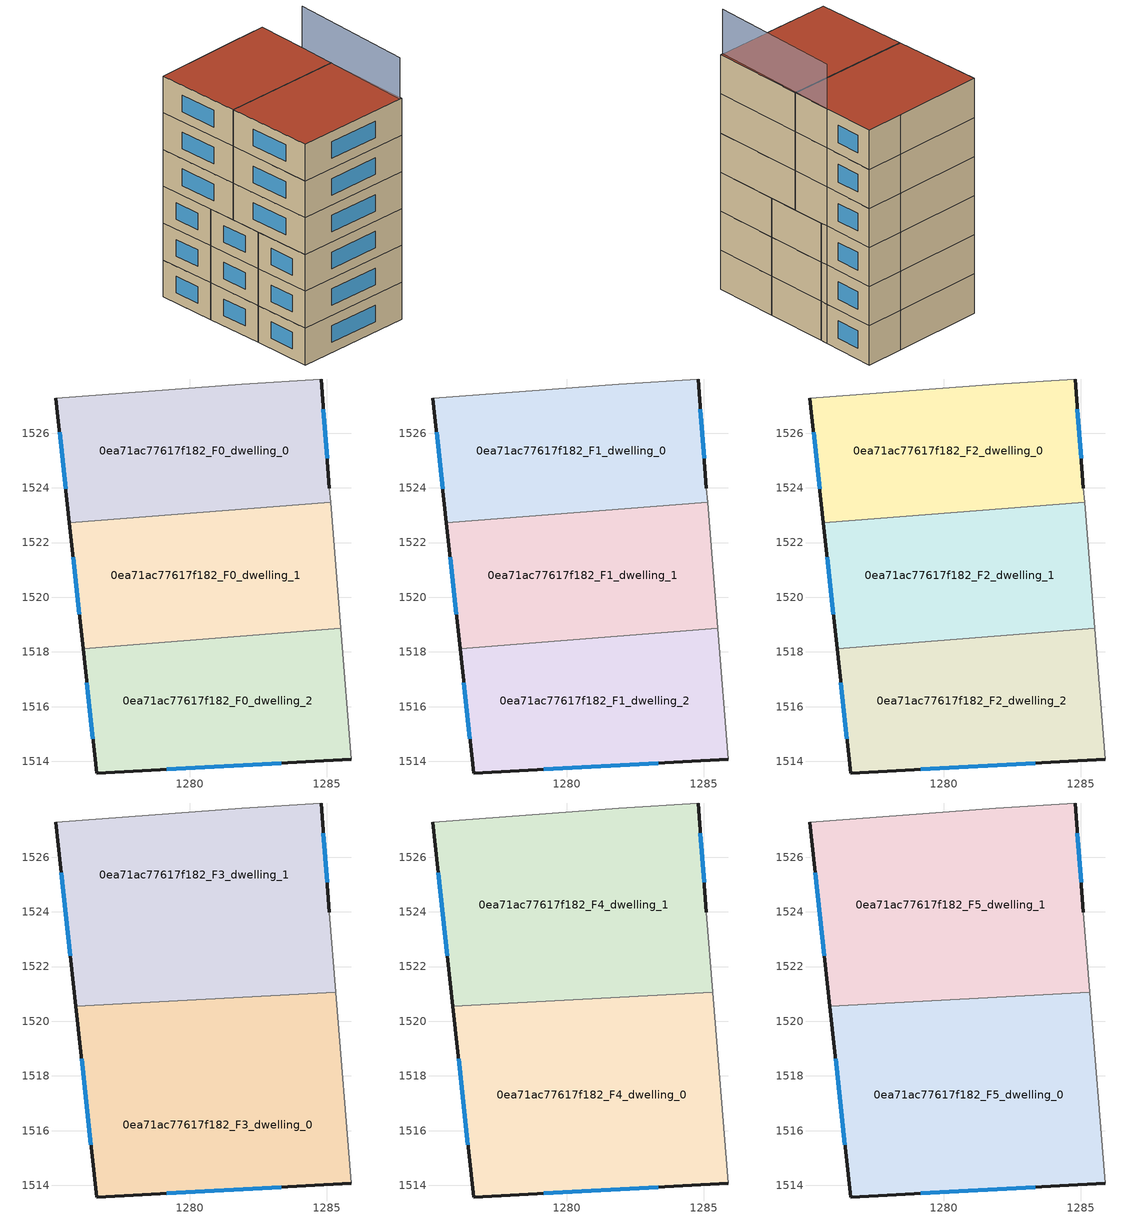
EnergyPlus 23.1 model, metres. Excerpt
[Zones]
0ea71ac77617f182_F0_dwelling_0
 floor ground (EU_floor_Construction): 1284.8,1527.98 1285.1,1523.98 1285.14,1523.47 1275.59,1522.72 1275.09,1527.28 1281.9,1527.78 z0
 wall outside (EU_wall_Construction): 1275.09,1527.28 1275.59,1522.72 / 1285.1,1523.98 1284.8,1527.98 z0:3
 wall to 0ea71ac77617f182_F0_dwelling_1 (EU_wall_Construction): 1275.59,1522.72 1285.14,1523.47 z0:3
 wall adiabatic (EU_wall_Construction): 1284.8,1527.98 1281.9,1527.78 1275.09,1527.28 / 1285.14,1523.47 1285.1,1523.98 z0:3
 window (EU_Window_Construction): 1275.23,1526.03 1275.46,1523.98 / 1285.02,1525.08 1284.88,1526.88 z0.83:2.17
0ea71ac77617f182_F0_dwelling_1
 floor ground (EU_floor_Construction): 1285.14,1523.47 1285.51,1518.86 1276.09,1518.12 1275.59,1522.72 z0
 wall outside (EU_wall_Construction): 1275.59,1522.72 1276.09,1518.12 z0:3
 wall adiabatic (EU_wall_Construction): 1285.51,1518.86 1285.14,1523.47 z0:3
 wall to 0ea71ac77617f182_F0_dwelling_2 (EU_wall_Construction): 1276.09,1518.12 1285.51,1518.86 z0:3
 window (EU_Window_Construction): 1275.73,1521.45 1275.96,1519.39 z0.83:2.17
0ea71ac77617f182_F0_dwelling_2
 floor ground (EU_floor_Construction): 1285.51,1518.86 1285.9,1514.07 1276.59,1513.57 1276.09,1518.12 z0
 wall outside (EU_wall_Construction): 1276.09,1518.12 1276.59,1513.57 1285.9,1514.07 z0:3
 wall adiabatic (EU_wall_Construction): 1285.9,1514.07 1285.51,1518.86 z0:3
 window (EU_Window_Construction): 1279.15,1513.71 1283.34,1513.93 / 1276.23,1516.87 1276.46,1514.82 z0.83:2.17
0ea71ac77617f182_F1_dwelling_0
 floor to 0ea71ac77617f182_F0_dwelling_0 (EU_floor_Construction): 1284.8,1527.98 1285.1,1523.98 1285.14,1523.47 1275.59,1522.72 1275.09,1527.28 1281.9,1527.78 z3
 wall outside (EU_wall_Construction): 1275.09,1527.28 1275.59,1522.72 / 1285.1,1523.98 1284.8,1527.98 z3:6
 wall to 0ea71ac77617f182_F1_dwelling_1 (EU_wall_Construction): 1275.59,1522.72 1285.14,1523.47 z3:6
 wall adiabatic (EU_wall_Construction): 1284.8,1527.98 1281.9,1527.78 1275.09,1527.28 / 1285.14,1523.47 1285.1,1523.98 z3:6
 window (EU_Window_Construction): 1275.23,1526.03 1275.46,1523.98 / 1285.02,1525.08 1284.88,1526.88 z3.83:5.17
0ea71ac77617f182_F1_dwelling_1
 floor to 0ea71ac77617f182_F0_dwelling_1 (EU_floor_Construction): 1285.14,1523.47 1285.51,1518.86 1276.09,1518.12 1275.59,1522.72 z3
 wall outside (EU_wall_Construction): 1275.59,1522.72 1276.09,1518.12 z3:6
 wall adiabatic (EU_wall_Construction): 1285.51,1518.86 1285.14,1523.47 z3:6
 wall to 0ea71ac77617f182_F1_dwelling_2 (EU_wall_Construction): 1276.09,1518.12 1285.51,1518.86 z3:6
 window (EU_Window_Construction): 1275.73,1521.45 1275.96,1519.39 z3.83:5.17
0ea71ac77617f182_F1_dwelling_2
 floor to 0ea71ac77617f182_F0_dwelling_2 (EU_floor_Construction): 1285.51,1518.86 1285.9,1514.07 1276.59,1513.57 1276.09,1518.12 z3
 wall outside (EU_wall_Construction): 1276.09,1518.12 1276.59,1513.57 1285.9,1514.07 z3:6
 wall adiabatic (EU_wall_Construction): 1285.9,1514.07 1285.51,1518.86 z3:6
 window (EU_Window_Construction): 1279.15,1513.71 1283.34,1513.93 / 1276.23,1516.87 1276.46,1514.82 z3.83:5.17
0ea71ac77617f182_F2_dwelling_0
 floor to 0ea71ac77617f182_F1_dwelling_0 (EU_floor_Construction): 1284.8,1527.98 1285.1,1523.98 1285.14,1523.47 1275.59,1522.72 1275.09,1527.28 1281.9,1527.78 z6
 wall outside (EU_wall_Construction): 1275.09,1527.28 1275.59,1522.72 / 1285.1,1523.98 1284.8,1527.98 z6:9
 wall to 0ea71ac77617f182_F2_dwelling_1 (EU_wall_Construction): 1275.59,1522.72 1285.14,1523.47 z6:9
 wall adiabatic (EU_wall_Construction): 1284.8,1527.98 1281.9,1527.78 1275.09,1527.28 / 1285.14,1523.47 1285.1,1523.98 z6:9
 window (EU_Window_Construction): 1275.23,1526.03 1275.46,1523.98 / 1285.02,1525.08 1284.88,1526.88 z6.83:8.17
0ea71ac77617f182_F2_dwelling_1
 floor to 0ea71ac77617f182_F1_dwelling_1 (EU_floor_Construction): 1285.14,1523.47 1285.51,1518.86 1276.09,1518.12 1275.59,1522.72 z6
 wall outside (EU_wall_Construction): 1275.59,1522.72 1276.09,1518.12 z6:9
 wall adiabatic (EU_wall_Construction): 1285.51,1518.86 1285.14,1523.47 z6:9
 wall to 0ea71ac77617f182_F2_dwelling_2 (EU_wall_Construction): 1276.09,1518.12 1285.51,1518.86 z6:9
 window (EU_Window_Construction): 1275.73,1521.45 1275.96,1519.39 z6.83:8.17
0ea71ac77617f182_F2_dwelling_2
 floor to 0ea71ac77617f182_F1_dwelling_2 (EU_floor_Construction): 1285.51,1518.86 1285.9,1514.07 1276.59,1513.57 1276.09,1518.12 z6
 wall outside (EU_wall_Construction): 1276.09,1518.12 1276.59,1513.57 1285.9,1514.07 z6:9
 wall adiabatic (EU_wall_Construction): 1285.9,1514.07 1285.51,1518.86 z6:9
 window (EU_Window_Construction): 1279.15,1513.71 1283.34,1513.93 / 1276.23,1516.87 1276.46,1514.82 z6.83:8.17
0ea71ac77617f182_F3_dwelling_0
 floor to 0ea71ac77617f182_F2_dwelling_2 (EU_floor_Construction): 1285.51,1518.86 1285.9,1514.07 1276.59,1513.57 1276.1,1518.12 z9
 floor to 0ea71ac77617f182_F2_dwelling_1 (EU_floor_Construction): 1285.34,1521.06 1285.51,1518.86 1276.1,1518.12 1275.83,1520.54 z9
 wall outside (EU_wall_Construction): 1275.83,1520.54 1276.59,1513.57 1285.9,1514.07 z9:12
 wall adiabatic (EU_wall_Construction): 1285.9,1514.07 1285.34,1521.06 z9:12
 wall to 0ea71ac77617f182_F3_dwelling_1 (EU_wall_Construction): 1285.34,1521.06 1275.83,1520.54 z9:12
 window (EU_Window_Construction): 1279.15,1513.71 1283.34,1513.93 / 1276.04,1518.62 1276.38,1515.49 z9.83:11.17
0ea71ac77617f182_F3_dwelling_1
 floor to 0ea71ac77617f182_F2_dwelling_0 (EU_floor_Construction): 1284.8,1527.98 1285.1,1523.98 1285.14,1523.47 1275.59,1522.72 1275.09,1527.28 1281.9,1527.78 z9
 floor to 0ea71ac77617f182_F2_dwelling_1 (EU_floor_Construction): 1285.14,1523.47 1285.34,1521.06 1275.83,1520.54 1275.59,1522.72 z9
 wall outside (EU_wall_Construction): 1275.09,1527.28 1275.83,1520.54 / 1285.1,1523.98 1284.8,1527.98 z9:12
 wall adiabatic (EU_wall_Construction): 1284.8,1527.98 1281.9,1527.78 1275.09,1527.28 / 1285.34,1521.06 1285.1,1523.98 z9:12
 window (EU_Window_Construction): 1275.3,1525.43 1275.63,1522.4 / 1285.02,1525.08 1284.88,1526.88 z9.83:11.17
0ea71ac77617f182_F4_dwelling_0
 floor to 0ea71ac77617f182_F3_dwelling_0 (EU_floor_Construction): 1285.34,1521.06 1285.9,1514.07 1276.59,1513.57 1275.83,1520.54 z12
 wall outside (EU_wall_Construction): 1275.83,1520.54 1276.59,1513.57 1285.9,1514.07 z12:15
 wall adiabatic (EU_wall_Construction): 1285.9,1514.07 1285.34,1521.06 z12:15
 wall to 0ea71ac77617f182_F4_dwelling_1 (EU_wall_Construction): 1285.34,1521.06 1275.83,1520.54 z12:15
 window (EU_Window_Construction): 1279.15,1513.71 1283.34,1513.93 / 1276.04,1518.62 1276.38,1515.49 z12.83:14.17
0ea71ac77617f182_F4_dwelling_1
 floor to 0ea71ac77617f182_F3_dwelling_1 (EU_floor_Construction): 1284.8,1527.98 1285.1,1523.98 1285.34,1521.06 1275.83,1520.54 1275.09,1527.28 1281.9,1527.78 z12
 wall outside (EU_wall_Construction): 1275.09,1527.28 1275.83,1520.54 / 1285.1,1523.98 1284.8,1527.98 z12:15
 wall adiabatic (EU_wall_Construction): 1284.8,1527.98 1281.9,1527.78 1275.09,1527.28 / 1285.34,1521.06 1285.1,1523.98 z12:15
 window (EU_Window_Construction): 1275.3,1525.43 1275.63,1522.4 / 1285.02,1525.08 1284.88,1526.88 z12.83:14.17
0ea71ac77617f182_F5_dwelling_0
 floor to 0ea71ac77617f182_F4_dwelling_0 (EU_floor_Construction): 1285.34,1521.06 1285.9,1514.07 1276.59,1513.57 1275.83,1520.54 z15
 wall outside (EU_wall_Construction): 1275.83,1520.54 1276.59,1513.57 1285.9,1514.07 z15:18
 wall adiabatic (EU_wall_Construction): 1285.9,1514.07 1285.34,1521.06 z15:18
 wall to 0ea71ac77617f182_F5_dwelling_1 (EU_wall_Construction): 1285.34,1521.06 1275.83,1520.54 z15:18
 window (EU_Window_Construction): 1279.15,1513.71 1283.34,1513.93 / 1276.04,1518.62 1276.38,1515.49 z15.83:17.17
 roof outside (EU_roof_Construction): 1285.9,1514.07 1285.34,1521.06 1275.83,1520.54 1276.59,1513.57 z18
0ea71ac77617f182_F5_dwelling_1
 floor to 0ea71ac77617f182_F4_dwelling_1 (EU_floor_Construction): 1284.8,1527.98 1285.1,1523.98 1285.34,1521.06 1275.83,1520.54 1275.09,1527.28 1281.9,1527.78 z15
 wall outside (EU_wall_Construction): 1275.09,1527.28 1275.83,1520.54 / 1285.1,1523.98 1284.8,1527.98 z15:18
 wall adiabatic (EU_wall_Construction): 1284.8,1527.98 1281.9,1527.78 1275.09,1527.28 / 1285.34,1521.06 1285.1,1523.98 z15:18
 window (EU_Window_Construction): 1275.3,1525.43 1275.63,1522.4 / 1285.02,1525.08 1284.88,1526.88 z15.83:17.17
 roof outside (EU_roof_Construction): 1285.34,1521.06 1285.1,1523.98 1284.8,1527.98 1281.9,1527.78 1275.09,1527.28 1275.83,1520.54 z18
shading: 1285.71,1514.05 1285.1,1523.98 z0:21.4
[Building]
EU S2 Campaign: North Axis=0; Terrain=City; Solar Distribution=FullExterior
[Site:Location]
Lyon-Bron: Latitude=45.75; Longitude=5; Time Zone=1; Elevation=198
[SizingPeriod:WeatherFileDays]
AnnualSizingPeriod: Begin Month=1; Begin Day of Month=1; End Month=12; End Day of Month=31; Day of Week for Start Day=Monday; Use Weather File Daylight Saving Period=No; Use Weather File Rain and Snow Indicators=No
[MATERIAL]
EU_InternalMass_Material: Roughness=MediumRough; Thickness=0.1; Conductivity=1; Density=1800; Specific Heat=900; Thermal Absorptance=0.9; Solar Absorptance=0.7; Visible Absorptance=0.7
[MATERIAL:NOMASS] Roughness=MediumRough; Thermal Absorptance=0.9; Solar Absorptance=0.7; Visible Absorptance=0.7
Name | Thermal Resistance
EU_wall_NoMass | 0.87146
EU_roof_NoMass | 0.842276
EU_floor_NoMass | 0.496999
[WINDOWMATERIAL:SIMPLEGLAZINGSYSTEM]
EU_Window_SimpleGlazing: UFactor=2.2525; Solar Heat Gain Coefficient=0.76; Visible Transmittance=0.76
[CONSTRUCTION]
EU_wall_Construction: EU_wall_NoMass
EU_roof_Construction: EU_roof_NoMass
EU_floor_Construction: EU_floor_NoMass
EU_Window_Construction: EU_Window_SimpleGlazing
EU_InternalMass_Construction: EU_InternalMass_Material
[ZONE] Type=1; Multiplier=1; Ceiling Height=autocalculate; Floor Area=autocalculate; Part of Total Floor Area=Yes
Name | Volume
0ea71ac77617f182_F0_dwelling_0; 0ea71ac77617f182_F1_dwelling_0; 0ea71ac77617f182_F2_dwelling_0 | 131.992
0ea71ac77617f182_F3_dwelling_0; 0ea71ac77617f182_F4_dwelling_0; 0ea71ac77617f182_F5_dwelling_0 | 197.985
0ea71ac77617f182_F0_dwelling_1; 0ea71ac77617f182_F1_dwelling_1; 0ea71ac77617f182_F2_dwelling_1 | 132.009
0ea71ac77617f182_F3_dwelling_1; 0ea71ac77617f182_F4_dwelling_1; 0ea71ac77617f182_F5_dwelling_1 | 197.993
0ea71ac77617f182_F0_dwelling_2; 0ea71ac77617f182_F1_dwelling_2; 0ea71ac77617f182_F2_dwelling_2 | 131.99
[INTERNALMASS] Construction=EU_InternalMass_Construction
Name | Zone or ZoneList | Surface Area
0ea71ac77617f182_F0_dwelling_0_EU_InternalMass | 0ea71ac77617f182_F0_dwelling_0 | 43.9975
0ea71ac77617f182_F0_dwelling_1_EU_InternalMass | 0ea71ac77617f182_F0_dwelling_1 | 44.0025
0ea71ac77617f182_F0_dwelling_2_EU_InternalMass | 0ea71ac77617f182_F0_dwelling_2 | 43.9966
0ea71ac77617f182_F1_dwelling_0_EU_InternalMass | 0ea71ac77617f182_F1_dwelling_0 | 43.9975
0ea71ac77617f182_F1_dwelling_1_EU_InternalMass | 0ea71ac77617f182_F1_dwelling_1 | 44.0025
0ea71ac77617f182_F1_dwelling_2_EU_InternalMass | 0ea71ac77617f182_F1_dwelling_2 | 43.9966
0ea71ac77617f182_F2_dwelling_0_EU_InternalMass | 0ea71ac77617f182_F2_dwelling_0 | 43.9975
0ea71ac77617f182_F2_dwelling_1_EU_InternalMass | 0ea71ac77617f182_F2_dwelling_1 | 44.0025
0ea71ac77617f182_F2_dwelling_2_EU_InternalMass | 0ea71ac77617f182_F2_dwelling_2 | 43.9966
0ea71ac77617f182_F3_dwelling_0_EU_InternalMass | 0ea71ac77617f182_F3_dwelling_0 | 65.9945
0ea71ac77617f182_F3_dwelling_1_EU_InternalMass | 0ea71ac77617f182_F3_dwelling_1 | 65.9978
0ea71ac77617f182_F4_dwelling_0_EU_InternalMass | 0ea71ac77617f182_F4_dwelling_0 | 65.9945
0ea71ac77617f182_F4_dwelling_1_EU_InternalMass | 0ea71ac77617f182_F4_dwelling_1 | 65.9978
0ea71ac77617f182_F5_dwelling_0_EU_InternalMass | 0ea71ac77617f182_F5_dwelling_0 | 65.9945
0ea71ac77617f182_F5_dwelling_1_EU_InternalMass | 0ea71ac77617f182_F5_dwelling_1 | 65.9978
[OTHEREQUIPMENT] Fuel Type=Electricity; Design Level Calculation Method=Watts/Area; Power per Zone Floor Area=1; Fraction Latent=0; Fraction Radiant=0; Fraction Lost=0; Carbon Dioxide Generation Rate=0; EndUse Subcategory=EU_Step8_InternalGains
Name | Zone or ZoneList or Space or SpaceList | Schedule
EU_Step8_InternalGain_0ea71ac77617f182_F0_dwelling_0_f000 | 0ea71ac77617f182_F0_dwelling_0 | EU_Step8_GainSchedule_0ea71ac77617f182_F0_dwelling_0_f000
EU_Step8_InternalGain_0ea71ac77617f182_F0_dwelling_1_f000 | 0ea71ac77617f182_F0_dwelling_1 | EU_Step8_GainSchedule_0ea71ac77617f182_F0_dwelling_1_f000
EU_Step8_InternalGain_0ea71ac77617f182_F0_dwelling_2_f000 | 0ea71ac77617f182_F0_dwelling_2 | EU_Step8_GainSchedule_0ea71ac77617f182_F0_dwelling_2_f000
EU_Step8_InternalGain_0ea71ac77617f182_F1_dwelling_0_f000 | 0ea71ac77617f182_F1_dwelling_0 | EU_Step8_GainSchedule_0ea71ac77617f182_F1_dwelling_0_f000
EU_Step8_InternalGain_0ea71ac77617f182_F1_dwelling_1_f000 | 0ea71ac77617f182_F1_dwelling_1 | EU_Step8_GainSchedule_0ea71ac77617f182_F1_dwelling_1_f000
EU_Step8_InternalGain_0ea71ac77617f182_F1_dwelling_2_f000 | 0ea71ac77617f182_F1_dwelling_2 | EU_Step8_GainSchedule_0ea71ac77617f182_F1_dwelling_2_f000
EU_Step8_InternalGain_0ea71ac77617f182_F2_dwelling_0_f000 | 0ea71ac77617f182_F2_dwelling_0 | EU_Step8_GainSchedule_0ea71ac77617f182_F2_dwelling_0_f000
EU_Step8_InternalGain_0ea71ac77617f182_F2_dwelling_1_f000 | 0ea71ac77617f182_F2_dwelling_1 | EU_Step8_GainSchedule_0ea71ac77617f182_F2_dwelling_1_f000
EU_Step8_InternalGain_0ea71ac77617f182_F2_dwelling_2_f000 | 0ea71ac77617f182_F2_dwelling_2 | EU_Step8_GainSchedule_0ea71ac77617f182_F2_dwelling_2_f000
EU_Step8_InternalGain_0ea71ac77617f182_F3_dwelling_0_f000 | 0ea71ac77617f182_F3_dwelling_0 | EU_Step8_GainSchedule_0ea71ac77617f182_F3_dwelling_0_f000
EU_Step8_InternalGain_0ea71ac77617f182_F3_dwelling_1_f000 | 0ea71ac77617f182_F3_dwelling_1 | EU_Step8_GainSchedule_0ea71ac77617f182_F3_dwelling_1_f000
EU_Step8_InternalGain_0ea71ac77617f182_F4_dwelling_0_f000 | 0ea71ac77617f182_F4_dwelling_0 | EU_Step8_GainSchedule_0ea71ac77617f182_F4_dwelling_0_f000
EU_Step8_InternalGain_0ea71ac77617f182_F4_dwelling_1_f000 | 0ea71ac77617f182_F4_dwelling_1 | EU_Step8_GainSchedule_0ea71ac77617f182_F4_dwelling_1_f000
EU_Step8_InternalGain_0ea71ac77617f182_F5_dwelling_0_f000 | 0ea71ac77617f182_F5_dwelling_0 | EU_Step8_GainSchedule_0ea71ac77617f182_F5_dwelling_0_f000
EU_Step8_InternalGain_0ea71ac77617f182_F5_dwelling_1_f000 | 0ea71ac77617f182_F5_dwelling_1 | EU_Step8_GainSchedule_0ea71ac77617f182_F5_dwelling_1_f000
[ZONEVENTILATION:DESIGNFLOWRATE] Schedule=EU_AlwaysOn; Design Flow Rate Calculation Method=AirChanges/Hour; Air Changes per Hour=0.425; Ventilation Type=Natural; Fan Pressure Rise=0; Fan Total Efficiency=1; Constant Term Coefficient=1; Temperature Term Coefficient=0; Velocity Term Coefficient=0; Velocity Squared Term Coefficient=0; Minimum Indoor Temperature=-100; Maximum Indoor Temperature=100; Delta Temperature=-100; Minimum Outdoor Temperature=-100; Maximum Outdoor Temperature=100; Maximum Wind Speed=40
Name | Zone or ZoneList or Space or SpaceList
EU_ConstantAir_0ea71ac77617f182_F0_dwelling_0 | 0ea71ac77617f182_F0_dwelling_0
EU_ConstantAir_0ea71ac77617f182_F0_dwelling_1 | 0ea71ac77617f182_F0_dwelling_1
EU_ConstantAir_0ea71ac77617f182_F0_dwelling_2 | 0ea71ac77617f182_F0_dwelling_2
EU_ConstantAir_0ea71ac77617f182_F1_dwelling_0 | 0ea71ac77617f182_F1_dwelling_0
EU_ConstantAir_0ea71ac77617f182_F1_dwelling_1 | 0ea71ac77617f182_F1_dwelling_1
EU_ConstantAir_0ea71ac77617f182_F1_dwelling_2 | 0ea71ac77617f182_F1_dwelling_2
EU_ConstantAir_0ea71ac77617f182_F2_dwelling_0 | 0ea71ac77617f182_F2_dwelling_0
EU_ConstantAir_0ea71ac77617f182_F2_dwelling_1 | 0ea71ac77617f182_F2_dwelling_1
EU_ConstantAir_0ea71ac77617f182_F2_dwelling_2 | 0ea71ac77617f182_F2_dwelling_2
EU_ConstantAir_0ea71ac77617f182_F3_dwelling_0 | 0ea71ac77617f182_F3_dwelling_0
EU_ConstantAir_0ea71ac77617f182_F3_dwelling_1 | 0ea71ac77617f182_F3_dwelling_1
EU_ConstantAir_0ea71ac77617f182_F4_dwelling_0 | 0ea71ac77617f182_F4_dwelling_0
EU_ConstantAir_0ea71ac77617f182_F4_dwelling_1 | 0ea71ac77617f182_F4_dwelling_1
EU_ConstantAir_0ea71ac77617f182_F5_dwelling_0 | 0ea71ac77617f182_F5_dwelling_0
EU_ConstantAir_0ea71ac77617f182_F5_dwelling_1 | 0ea71ac77617f182_F5_dwelling_1
[HVACTEMPLATE:THERMOSTAT] Constant Heating Setpoint=20; Constant Cooling Setpoint=50
EU_HeatOnly_0ea71ac77617f182_F0_dwelling_0; EU_HeatOnly_0ea71ac77617f182_F0_dwelling_1; EU_HeatOnly_0ea71ac77617f182_F0_dwelling_2; EU_HeatOnly_0ea71ac77617f182_F1_dwelling_0; EU_HeatOnly_0ea71ac77617f182_F1_dwelling_1; EU_HeatOnly_0ea71ac77617f182_F1_dwelling_2; EU_HeatOnly_0ea71ac77617f182_F2_dwelling_0; EU_HeatOnly_0ea71ac77617f182_F2_dwelling_1; EU_HeatOnly_0ea71ac77617f182_F2_dwelling_2; EU_HeatOnly_0ea71ac77617f182_F3_dwelling_0; EU_HeatOnly_0ea71ac77617f182_F3_dwelling_1; EU_HeatOnly_0ea71ac77617f182_F4_dwelling_0; EU_HeatOnly_0ea71ac77617f182_F4_dwelling_1; EU_HeatOnly_0ea71ac77617f182_F5_dwelling_0; EU_HeatOnly_0ea71ac77617f182_F5_dwelling_1
[HVACTEMPLATE:ZONE:IDEALLOADSAIRSYSTEM] System Availability Schedule=EU_AlwaysOn; Maximum Heating Supply Air Temperature=50; Minimum Cooling Supply Air Temperature=13; Maximum Heating Supply Air Humidity Ratio=0.0156; Minimum Cooling Supply Air Humidity Ratio=0.0077; Heating Limit=NoLimit; Cooling Limit=NoLimit; Heating Availability Schedule=EU_AlwaysOn; Cooling Availability Schedule=EU_CoolingOff; Dehumidification Control Type=ConstantSensibleHeatRatio; Cooling Sensible Heat Ratio=0.7; Dehumidification Setpoint=60; Humidification Control Type=None; Humidification Setpoint=30; Outdoor Air Method=None; Outdoor Air Flow Rate per Person=0.00944; Outdoor Air Flow Rate per Zone Floor Area=0; Outdoor Air Flow Rate per Zone=0; Demand Controlled Ventilation Type=None; Outdoor Air Economizer Type=NoEconomizer; Heat Recovery Type=None; Sensible Heat Recovery Effectiveness=0.7; Latent Heat Recovery Effectiveness=0.65
Name | Template Thermostat
0ea71ac77617f182_F0_dwelling_0 | EU_HeatOnly_0ea71ac77617f182_F0_dwelling_0
0ea71ac77617f182_F0_dwelling_1 | EU_HeatOnly_0ea71ac77617f182_F0_dwelling_1
0ea71ac77617f182_F0_dwelling_2 | EU_HeatOnly_0ea71ac77617f182_F0_dwelling_2
0ea71ac77617f182_F1_dwelling_0 | EU_HeatOnly_0ea71ac77617f182_F1_dwelling_0
0ea71ac77617f182_F1_dwelling_1 | EU_HeatOnly_0ea71ac77617f182_F1_dwelling_1
0ea71ac77617f182_F1_dwelling_2 | EU_HeatOnly_0ea71ac77617f182_F1_dwelling_2
0ea71ac77617f182_F2_dwelling_0 | EU_HeatOnly_0ea71ac77617f182_F2_dwelling_0
0ea71ac77617f182_F2_dwelling_1 | EU_HeatOnly_0ea71ac77617f182_F2_dwelling_1
0ea71ac77617f182_F2_dwelling_2 | EU_HeatOnly_0ea71ac77617f182_F2_dwelling_2
0ea71ac77617f182_F3_dwelling_0 | EU_HeatOnly_0ea71ac77617f182_F3_dwelling_0
0ea71ac77617f182_F3_dwelling_1 | EU_HeatOnly_0ea71ac77617f182_F3_dwelling_1
0ea71ac77617f182_F4_dwelling_0 | EU_HeatOnly_0ea71ac77617f182_F4_dwelling_0
0ea71ac77617f182_F4_dwelling_1 | EU_HeatOnly_0ea71ac77617f182_F4_dwelling_1
0ea71ac77617f182_F5_dwelling_0 | EU_HeatOnly_0ea71ac77617f182_F5_dwelling_0
0ea71ac77617f182_F5_dwelling_1 | EU_HeatOnly_0ea71ac77617f182_F5_dwelling_1
[SIZING:ZONE] Zone Cooling Design Supply Air Temperature Input Method=SupplyAirTemperature; Zone Cooling Design Supply Air Temperature=13; Zone Heating Design Supply Air Temperature Input Method=SupplyAirTemperature; Zone Heating Design Supply Air Temperature=50; Zone Cooling Design Supply Air Humidity Ratio=0.008; Zone Heating Design Supply Air Humidity Ratio=0.008; Cooling Design Air Flow Method=DesignDay; Cooling Design Air Flow Rate=0; Cooling Minimum Air Flow per Zone Floor Area=0.000762; Cooling Minimum Air Flow=0; Cooling Minimum Air Flow Fraction=0.2; Heating Design Air Flow Method=DesignDay; Heating Design Air Flow Rate=0; Heating Maximum Air Flow per Zone Floor Area=0.002032; Heating Maximum Air Flow=0.141576; Heating Maximum Air Flow Fraction=0.3; Account for Dedicated Outdoor Air System=No; Dedicated Outdoor Air System Control Strategy=NeutralSupplyAir; Dedicated Outdoor Air Low Setpoint Temperature for Design=autosize; Dedicated Outdoor Air High Setpoint Temperature for Design=autosize; Zone Load Sizing Method=Sensible Load Only No Latent Load; Zone Latent Cooling Design Supply Air Humidity Ratio Input Method=HumidityRatioDifference; Zone Cooling Design Supply Air Humidity Ratio Difference=0.005; Zone Latent Heating Design Supply Air Humidity Ratio Input Method=HumidityRatioDifference; Zone Humidification Design Supply Air Humidity Ratio Difference=0.005
0ea71ac77617f182_F0_dwelling_0; 0ea71ac77617f182_F0_dwelling_1; 0ea71ac77617f182_F0_dwelling_2; 0ea71ac77617f182_F1_dwelling_0; 0ea71ac77617f182_F1_dwelling_1; 0ea71ac77617f182_F1_dwelling_2; 0ea71ac77617f182_F2_dwelling_0; 0ea71ac77617f182_F2_dwelling_1; 0ea71ac77617f182_F2_dwelling_2; 0ea71ac77617f182_F3_dwelling_0; 0ea71ac77617f182_F3_dwelling_1; 0ea71ac77617f182_F4_dwelling_0; 0ea71ac77617f182_F4_dwelling_1; 0ea71ac77617f182_F5_dwelling_0; 0ea71ac77617f182_F5_dwelling_1
[SCHEDULE:CONSTANT]
Name | Hourly Value
EU_AlwaysOn | 1
EU_CoolingOff | 0
[SCHEDULE:FILE] Column Number=1; Rows to Skip at Top=0; Number of Hours of Data=8760; Column Separator=Comma; Interpolate to Timestep=No; Minutes per Item=60; Adjust Schedule for Daylight Savings=Yes
Name | File
EU_Step8_GainSchedule_0ea71ac77617f182_F0_dwelling_0_f000 | ../../schedules/0ea71ac77617f182/0ea71ac77617f182_F0_dwelling_0_f000_gain.csv
EU_Step8_GainSchedule_0ea71ac77617f182_F0_dwelling_1_f000 | ../../schedules/0ea71ac77617f182/0ea71ac77617f182_F0_dwelling_1_f000_gain.csv
EU_Step8_GainSchedule_0ea71ac77617f182_F0_dwelling_2_f000 | ../../schedules/0ea71ac77617f182/0ea71ac77617f182_F0_dwelling_2_f000_gain.csv
EU_Step8_GainSchedule_0ea71ac77617f182_F1_dwelling_0_f000 | ../../schedules/0ea71ac77617f182/0ea71ac77617f182_F1_dwelling_0_f000_gain.csv
EU_Step8_GainSchedule_0ea71ac77617f182_F1_dwelling_1_f000 | ../../schedules/0ea71ac77617f182/0ea71ac77617f182_F1_dwelling_1_f000_gain.csv
EU_Step8_GainSchedule_0ea71ac77617f182_F1_dwelling_2_f000 | ../../schedules/0ea71ac77617f182/0ea71ac77617f182_F1_dwelling_2_f000_gain.csv
EU_Step8_GainSchedule_0ea71ac77617f182_F2_dwelling_0_f000 | ../../schedules/0ea71ac77617f182/0ea71ac77617f182_F2_dwelling_0_f000_gain.csv
EU_Step8_GainSchedule_0ea71ac77617f182_F2_dwelling_1_f000 | ../../schedules/0ea71ac77617f182/0ea71ac77617f182_F2_dwelling_1_f000_gain.csv
EU_Step8_GainSchedule_0ea71ac77617f182_F2_dwelling_2_f000 | ../../schedules/0ea71ac77617f182/0ea71ac77617f182_F2_dwelling_2_f000_gain.csv
EU_Step8_GainSchedule_0ea71ac77617f182_F3_dwelling_0_f000 | ../../schedules/0ea71ac77617f182/0ea71ac77617f182_F3_dwelling_0_f000_gain.csv
EU_Step8_GainSchedule_0ea71ac77617f182_F3_dwelling_1_f000 | ../../schedules/0ea71ac77617f182/0ea71ac77617f182_F3_dwelling_1_f000_gain.csv
EU_Step8_GainSchedule_0ea71ac77617f182_F4_dwelling_0_f000 | ../../schedules/0ea71ac77617f182/0ea71ac77617f182_F4_dwelling_0_f000_gain.csv
EU_Step8_GainSchedule_0ea71ac77617f182_F4_dwelling_1_f000 | ../../schedules/0ea71ac77617f182/0ea71ac77617f182_F4_dwelling_1_f000_gain.csv
EU_Step8_GainSchedule_0ea71ac77617f182_F5_dwelling_0_f000 | ../../schedules/0ea71ac77617f182/0ea71ac77617f182_F5_dwelling_0_f000_gain.csv
EU_Step8_GainSchedule_0ea71ac77617f182_F5_dwelling_1_f000 | ../../schedules/0ea71ac77617f182/0ea71ac77617f182_F5_dwelling_1_f000_gain.csv
